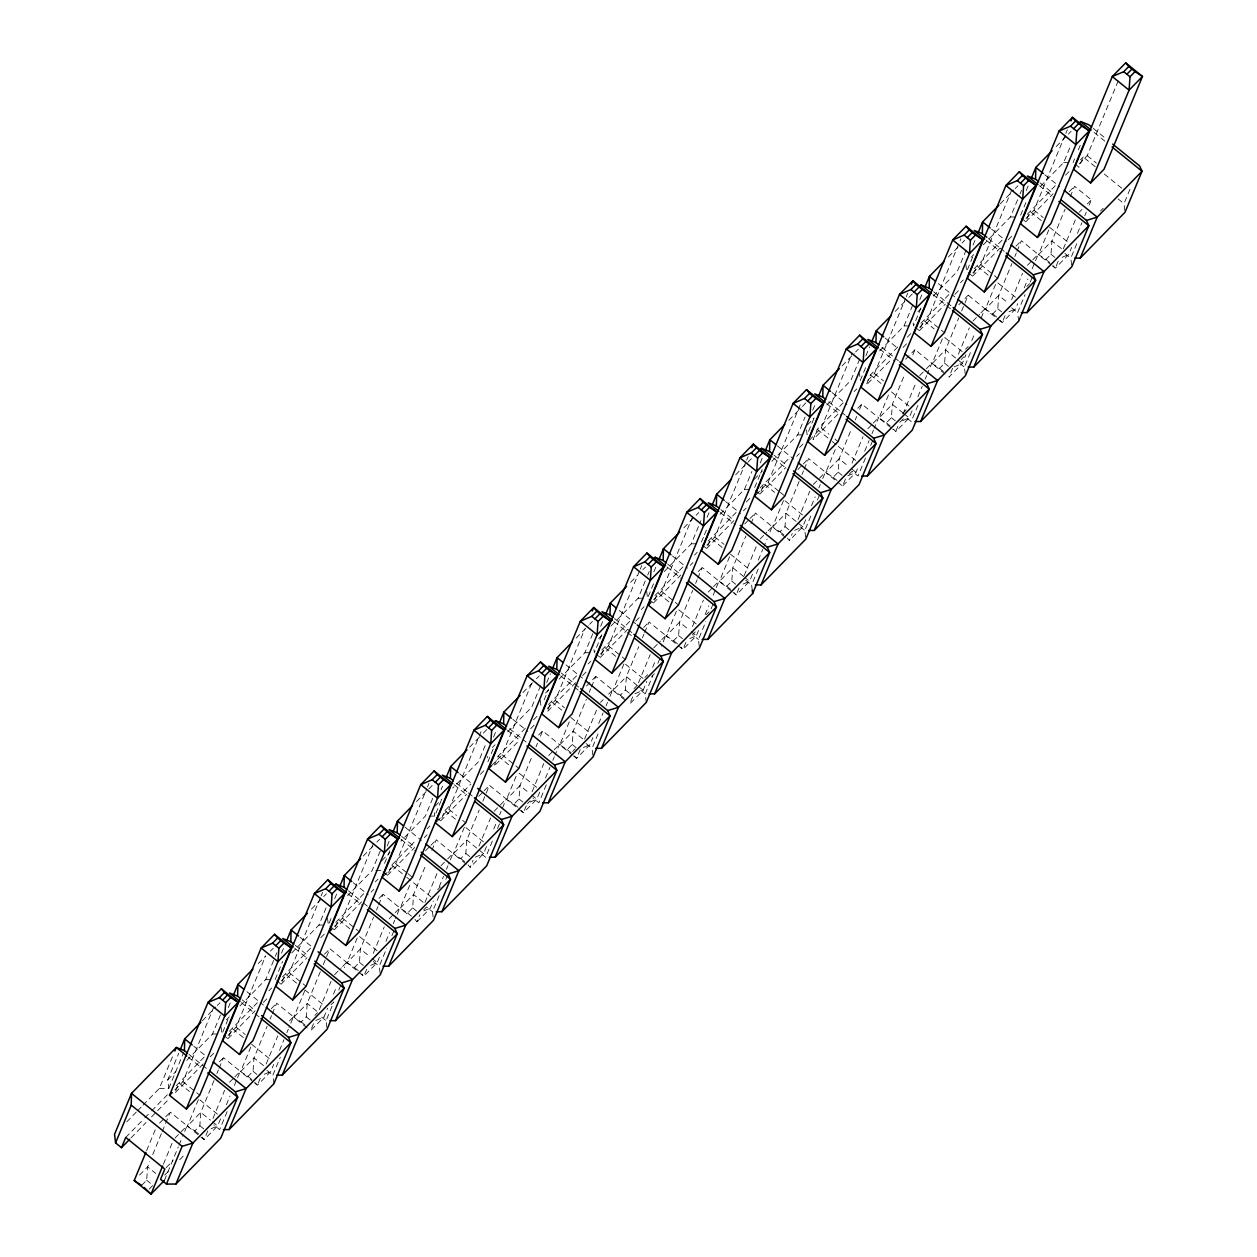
<?xml version="1.0" encoding="UTF-8"?>
<svg xmlns="http://www.w3.org/2000/svg" width="1257" height="1257" viewBox="0 0 1257 1257"><rect width="100%" height="100%" fill="white"/><g stroke="black" fill="none" stroke-linecap="round" stroke-linejoin="round"><path stroke-width="0.75" stroke-dasharray="5 3.75" d="M141.632 1185.367L146.66 1180.213L147.619 1166.842L149.803 1161.547M198.37 1099.639L187.403 1126.099L194.835 1130.891L199.863 1125.753L200.806 1112.366L213.957 1080.627M250.834 1046.94L240.606 1071.624L248.022 1076.432L253.05 1071.278L254.008 1057.907L267.16 1026.152M304.76 990.705L293.792 1017.164L301.224 1021.957L306.252 1016.819L307.195 1003.432L320.346 971.692M357.224 938.005L346.995 962.689L354.411 967.497L359.439 962.343L360.398 948.972L373.549 917.217M409.688 885.305L400.182 908.23L407.614 913.038L412.642 907.884L413.584 894.513L426.013 864.517M464.336 827.31L453.384 853.77L460.8 858.562L465.828 853.424L466.787 840.037L479.2 810.058M516.077 776.37L506.571 799.295L514.003 804.103L519.031 798.949L519.974 785.578L532.402 755.583M569.264 721.895L559.774 744.835L567.206 749.628L572.218 744.49L573.176 731.103L586.328 699.363M623.928 663.9L612.96 690.36L620.392 695.168L625.42 690.014L626.363 676.643L638.792 646.664M676.392 611.201L666.163 635.901L673.595 640.693L678.607 635.555L679.566 622.168L692.717 590.429M729.579 556.741L719.35 581.425L726.782 586.233L731.81 581.095L732.752 567.708L745.904 535.953M783.504 500.506L772.552 526.966L779.984 531.774L785.012 526.62L785.955 513.249L799.106 481.494M835.245 449.566L825.739 472.506L833.171 477.299L838.199 472.161L839.142 458.774L851.57 428.794M888.432 395.107L878.942 418.031L886.374 422.839L891.402 417.685L892.344 404.314L904.757 374.319M942.357 338.871L932.128 363.572L939.56 368.364L944.588 363.226L945.531 349.839L958.682 318.1M995.56 284.412L985.331 309.096L992.763 313.904L997.791 308.751L998.734 295.379L1011.885 263.624M1048.747 229.937L1038.518 254.637L1045.95 259.445L1050.978 254.291L1051.936 240.92L1065.072 209.165M143.047 1105.154L159.34 1088.468L173.372 1054.592M159.34 1088.468L168.784 1088.421L167.715 1079.889L178.793 1053.146M168.784 1088.421L183.679 1052.455M146.629 1150.579L156.119 1127.639M152.726 1154.492L161.493 1133.327M162.232 1131.551L170.261 1112.162L187.042 1125.753L182.658 1136.328M174.88 1089.835L182.925 1081.601L213.973 1006.621M186.743 1060.421L212.543 1034.008L221.405 1012.608M163.41 1164.171L172.178 1143.006M228.303 1007.595L230.518 1002.253M222.725 1032.17L229.434 1015.97M164.4 1180.433L178.29 1146.918M179.013 1145.143L181.935 1138.088M223.447 1035.155L227.878 1038.738L232.121 1028.493L244.157 1038.219M216.88 1073.572L218.341 1070.037M219.079 1068.277L223.463 1057.687L240.244 1071.278L234.399 1085.388M228.067 1035.359L236.112 1027.126L265.698 955.729M239.93 1005.961L265.73 979.533L274.592 958.148M275.33 956.357L276.807 952.79M207.845 1130.86L204.2 1139.69L187.403 1126.099L200.806 1112.366L210.375 1120.113M212.952 1118.526L224.642 1090.29M281.505 953.136L283.721 947.778M275.173 979.502L282.621 961.511M220.525 1118.903L217.602 1125.958L204.2 1139.69L202.157 1137.224M226.37 1104.793L230.015 1095.978M227.124 1111.644L219.661 1129.619L213.769 1124.842M276.65 980.696L281.065 984.278L285.323 974.018L297.343 983.76M270.082 1019.097L271.543 1015.577M272.266 1013.802L276.65 1003.227L293.447 1016.819L289.063 1027.393M281.269 980.9L289.314 972.667L320.362 897.687M321.101 895.911L322.578 892.329M291.765 952.885L318.932 925.073L326.317 907.24M260.309 1078.16L257.386 1085.215L254.338 1082.748M266.154 1064.051L277.844 1035.831M334.692 898.661L336.907 893.318M329.114 923.235L331.345 917.83M255.344 1082.748L257.386 1085.215L270.789 1071.498L273.712 1064.443M279.557 1050.333L283.941 1039.743M286.863 1032.688L288.324 1029.169M273.916 1083.691L272.863 1075.159L280.311 1057.168M329.837 926.22L334.268 929.803L338.51 919.558L350.546 929.3M323.269 964.638L329.853 948.752L346.633 962.343L344.449 967.639M334.456 926.44L342.501 918.207L373.565 843.227M380.243 850.989L372.119 870.598L347.686 895.628M313.512 1023.701L310.589 1030.756L323.992 1017.023L327.637 1008.208M319.357 1009.591L331.047 981.371M387.156 845.977L390.11 838.859M384.548 863.37L389.764 850.769M333.482 994.098L336.405 987.044M326.899 1027.519L326.066 1020.7L333.514 1002.709M338.73 990.107L340.961 984.718M383.039 871.761L387.47 875.343L391.713 865.083L416.256 839.959M376.471 910.162L377.933 906.643M378.656 904.883L383.039 894.293L399.836 907.884L395.452 918.474M383.636 876.082L395.704 863.732L426.752 788.752M427.49 786.976L428.967 783.41M432.707 798.305L425.322 816.139L400.873 841.169M366.698 969.226L363.776 976.28L346.995 962.689L360.398 948.972L369.967 956.718M373.282 953.356L384.233 926.896M441.081 789.726L442.558 786.175M429.093 816.123L434.749 816.092L441.458 799.908M379.378 957.268L377.179 962.563L363.776 976.28L361.733 973.829M385.946 941.399L389.607 932.584M393.252 923.754L394.714 920.234M380.101 973.059L379.253 966.224L386.7 948.234M391.917 935.648L394.148 930.243M436.226 817.286L440.657 820.868L444.899 810.624L470.825 784.085M431.858 850.408L436.242 839.833L453.023 853.424L448.639 863.999M436.839 821.622L448.89 809.272L481.431 730.726M485.155 745.621L478.508 761.679L452.709 788.092M414.936 919.354L416.978 921.821L419.901 914.766M425.007 902.416L437.436 872.437M493.545 737.058L496.499 729.924M493.168 749.046L487.952 761.632L487.323 756.51M416.978 921.821L430.381 908.104L433.304 901.033M439.149 886.923L443.532 876.349M446.455 869.294L447.916 865.759M433.084 916.887L432.455 911.765L439.149 895.565M445.858 879.381L448.089 873.992M525.379 728.227L498.102 756.164L493.86 766.409L519.769 739.87M482.861 801.243L489.429 785.358L506.225 798.949L501.842 809.539M491.361 765.78L502.093 754.797L533.141 679.833M540.573 685.819L531.711 707.204L505.911 733.632M468.123 864.895L470.165 867.361L473.088 860.291M478.933 846.181L490.623 817.961M546.732 682.582L550.425 673.673M544.124 699.976L548.602 689.182M486.49 846.574L483.568 853.629L470.165 867.361M493.797 828.944L496.719 821.874M499.642 814.819L501.103 811.299M492.351 841.106L485.642 857.29L481.211 853.707M497.568 828.52L500.553 821.324M536.048 746.768L537.509 743.248M540.431 736.193L542.631 730.898L559.412 744.49L555.028 755.064M547.235 708.571L555.28 700.338L584.866 628.924M559.098 679.157L584.914 652.744L593.76 631.344M526.29 805.831L523.368 812.886L506.571 799.295L519.974 785.578L529.558 793.324M532.135 791.721L543.825 763.502M600.673 626.332L602.889 620.989M601.789 634.706L594.341 652.697L593.493 645.878M539.693 792.114L536.77 799.169L523.368 812.886L521.325 810.419M545.538 778.004L549.922 767.414M552.844 760.359L554.306 756.84M546.292 784.839L538.844 802.83L532.937 798.054M595.818 653.891L600.249 657.474L604.491 647.229L616.511 656.955M589.25 692.308L590.711 688.773M591.434 687.013L595.818 676.423L612.615 690.014L608.231 700.605M600.437 654.111L608.482 645.862L639.53 570.898M640.269 569.107L641.746 565.54M610.933 626.08L638.1 598.269L646.962 576.884M647.701 575.093L649.178 571.526M580.215 749.596L576.554 758.427L573.506 755.944M584.599 739.022L597.012 709.042M653.86 571.872L656.075 566.514M648.282 596.431L653.499 583.845M574.512 755.96L576.554 758.427L589.957 744.694L592.88 737.639M598.725 723.529L603.109 712.955M606.031 705.9L607.492 702.364M592.88 755.19L592.031 748.371L598.741 732.171M649.005 599.432L653.436 603.014L657.678 592.754L669.714 602.496M642.437 637.833L643.898 634.314M644.637 632.538L649.021 621.964L665.801 635.555L661.418 646.129M653.64 599.636L661.669 591.403L692.733 516.423M664.136 571.621L691.303 543.81L700.903 520.634M632.68 696.897L629.757 703.951L643.16 690.234L646.805 681.42M638.525 682.787L650.215 654.567M707.062 517.397L709.278 512.055M701.469 541.971L703.716 536.566M704.454 534.775L706.685 529.37M652.65 667.31L655.573 660.255M646.287 702.427L645.234 693.895L652.682 675.905M657.898 663.319L660.129 657.914M702.207 544.957L706.638 548.539L710.881 538.295L722.901 548.036M695.64 583.374L697.101 579.838M697.824 578.079L702.207 567.504L719.004 581.095L713.159 595.205M706.827 545.177L714.872 536.943L745.92 461.963M746.658 460.172L748.151 456.605M720.041 514.38L744.49 489.35L751.875 471.516M685.866 642.437L682.944 649.492L666.163 635.901L679.566 622.168L689.135 629.93M692.45 626.567L703.401 600.108M760.249 462.937L762.465 457.595M754.671 487.496L762.119 469.521M698.546 630.48L696.347 635.759L682.944 649.492L680.901 647.025M705.114 614.594L708.775 605.78M699.269 646.255L698.421 639.436L705.868 621.445M711.085 608.844L713.332 603.454M755.394 490.497L759.825 494.08L764.067 483.835L774.595 492.351M751.026 523.619L755.41 513.029L772.191 526.62L770.007 531.915M756.007 494.818L768.058 482.468L800.599 403.921M771.877 461.303L797.692 434.875L805.077 417.041M739.069 587.962L736.146 595.017L733.082 592.55M744.175 575.627L756.604 545.632M812.713 410.253L815.667 403.12M813.829 418.644L807.12 434.828L806.067 426.296M752.472 574.245L749.549 581.3L736.146 595.017L734.104 592.566M758.317 560.135L762.7 549.545M763.423 547.785L767.084 538.97M752.252 590.083L751.623 584.961L758.332 568.777M843.18 402.821L817.27 429.36L813.028 439.62L838.938 413.082M802.029 474.439L803.49 470.919M804.213 469.144L808.597 458.569L825.393 472.161L821.01 482.735M809.194 440.359L821.261 428.008L852.309 353.028M859.741 359.015L850.879 380.415L825.079 406.828M787.291 538.09L789.333 540.557L792.256 533.502M798.101 519.392L809.791 491.173M865.9 355.794L869.593 346.869M865.539 367.782L860.322 380.368L859.474 373.533M805.658 519.785L802.736 526.84L789.333 540.557M811.503 505.675L815.164 496.845M818.81 488.03L820.271 484.495M805.658 537.32L804.81 530.501L811.519 514.302M817.474 499.925L819.721 494.52M897.749 346.963L870.457 374.9L866.214 385.145L892.14 358.606M855.216 419.979L856.677 416.444M859.599 409.389L861.799 404.094L878.58 417.685L874.196 428.276M867.754 380.4L874.448 373.533L905.511 298.569M906.25 296.778L907.727 293.211M879.633 350.97L904.082 325.94L912.943 304.555M845.458 479.043L842.536 486.098L825.739 472.506L839.142 458.774L848.726 466.536M852.026 463.157L862.993 436.698M919.841 299.543L922.057 294.185M920.957 307.918L913.509 325.909L912.661 319.074M857.4 468.845L855.938 472.365L842.536 486.098L840.493 483.631M864.706 451.2L869.09 440.626M872.012 433.571L873.474 430.035M865.46 458.051L858.012 476.026L852.105 471.249L848.019 475.445M870.677 445.449L872.908 440.06M914.986 327.103L919.417 330.685L923.659 320.425L934.187 328.941M912.802 354.93L914.986 349.635L931.783 363.226L927.399 373.8M919.605 327.307L927.65 319.074L960.929 238.751M966.13 250.08L957.268 271.481L931.468 297.893M897.922 426.327L895.722 431.622L892.674 429.156M903.029 413.993L916.18 382.238M973.028 245.068L975.982 237.934M967.45 269.642L972.667 257.041M912.048 410.85L909.125 417.905L895.722 431.622L893.68 429.171M917.893 396.741L922.277 386.15M925.199 379.095L926.66 375.576M917.909 405.382L911.199 421.566L906.784 417.984M968.189 272.628L972.604 276.21L976.862 265.965L988.882 275.707M961.605 311.045L968.189 295.159L984.969 308.751L980.586 319.341M972.808 272.848L980.837 264.614L1011.901 189.634M983.304 244.816L1010.471 217.005L1019.333 195.621M1020.071 193.829L1021.548 190.278M952.57 368.348L948.925 377.163L962.328 363.43L965.973 354.615M958.415 354.223L969.383 327.778M1026.231 190.608L1028.446 185.266M1020.653 215.167L1025.869 202.581M971.818 340.506L974.741 333.451M965.25 373.926L964.402 367.107L970.357 352.714M1021.375 218.168L1025.806 221.751L1030.049 211.506L1042.069 221.232M1014.808 256.569L1016.269 253.05M1016.992 251.29L1021.375 240.7L1038.172 254.291L1031.588 270.161M1025.995 218.372L1034.04 210.139L1065.088 135.175M1065.842 133.383L1067.319 129.817M1040.576 186.193L1063.658 162.546L1071.043 144.712M1005.034 315.633L1002.112 322.688L985.331 309.096L998.734 295.379L1008.303 303.126M1011.618 299.763L1022.569 273.303M1073.101 162.499L1074.594 158.901M1078.317 149.913L1080.549 144.524M1000.069 320.236L1002.112 322.688L1015.515 308.971L1017.714 303.675M1024.282 287.806L1027.943 278.991M1018.657 321.163L1017.589 312.632L1025.052 294.641M1030.269 282.055L1032.5 276.65M1095.271 166.772L1083.251 157.031L1078.993 167.291L1074.578 163.693M1070.194 196.815L1074.578 186.24L1091.359 199.832L1089.175 205.111M1079.197 163.913L1087.242 155.679L1118.29 80.699M1058.237 261.173L1055.314 268.228L1052.266 265.761M1063.343 248.823L1075.772 218.844M1053.272 265.761L1055.314 268.228L1068.717 254.511L1071.64 247.456M1077.485 233.331L1081.868 222.756M1084.791 215.701L1086.252 212.166M1071.64 264.991L1070.791 258.172L1077.5 241.972M1124.826 210.532L1123.978 203.697L1130.687 187.513M202.361 1020.81L215.937 1006.904M217.304 1005.521L220.022 1002.74M258.266 963.569L265.07 956.608M270.491 951.046L273.209 948.265M311.469 909.094L322.342 897.969M323.693 896.587L326.411 893.806M363.304 856.017L375.529 843.51M376.88 842.111L379.598 839.33M416.507 801.557L434.152 783.472M469.694 747.082L481.918 734.575M483.285 733.177L487.355 729.013M522.896 692.623L535.121 680.116M536.472 678.717L539.19 675.936M576.083 638.163L588.307 625.64M589.674 624.258L592.377 621.477M630.637 582.305L637.425 575.345M642.861 569.782L645.579 567.001M683.839 527.83L694.697 516.706M696.064 515.323L698.766 512.542M735.675 474.753L751.969 458.067M788.862 420.294L801.086 407.771M802.453 406.388L806.523 402.209M842.064 365.834L854.289 353.311M855.64 351.929L858.358 349.147M895.251 311.359L907.475 298.852M908.842 297.453L912.912 293.29M948.454 256.899L960.678 244.377M962.029 242.994L964.748 240.213M1000.289 203.823L1013.865 189.917M1015.232 188.519L1017.95 185.737M1056.194 146.566L1071.137 131.278M126.753 1121.841L136.259 1112.115M137.61 1110.717L141.695 1106.553M167.715 1079.889L175.87 1071.545M226.354 1019.867L229.073 1017.086M381.861 860.636L390.016 852.293M435.063 806.177L441.851 799.216M492.32 747.538L495.038 744.757M545.522 693.063L548.241 690.282M598.709 638.603L601.427 635.822M754.231 479.373L762.37 471.029M807.418 424.913L814.206 417.952M917.893 311.799L920.595 309.018M971.08 257.339L973.798 254.558M125.731 1137.428L143.471 1119.264M144.822 1117.866L150.29 1112.288M151.641 1110.889L168.014 1094.124M176.2 1085.749L206.211 1055.016M229.403 1031.274L258.046 1001.955M268.951 990.783L271.685 987.986M282.589 976.815L312.6 946.097M320.786 937.706L324.872 933.527M335.792 922.355L365.787 891.622M375.34 881.848L378.074 879.052M427.176 828.787L429.894 825.99M480.363 774.312L485.83 768.734M533.565 719.852L537.65 715.657M548.571 704.486L577.214 675.15M588.119 663.979L590.853 661.198M601.757 650.026L631.768 619.292M641.321 609.519L644.04 606.722M654.96 595.551L684.971 564.833M694.508 555.06L697.242 552.263M708.147 541.091L736.791 511.756M746.344 501.983L750.429 497.788M759.982 488.015L789.993 457.297M799.531 447.523L804.999 441.93M854.1 391.65L856.818 388.869M907.287 337.19L911.388 332.995M920.925 323.222L950.936 292.504M960.489 282.731L963.208 279.934M974.128 268.762L1004.139 238.029M1027.315 214.287L1055.959 184.968M1065.512 175.194L1069.597 170.999M1080.517 159.828L1083.251 157.031M131.042 1137.899L146.032 1122.532M151.5 1116.954L169.224 1098.791M203.32 1063.878L174.676 1093.213L178.934 1082.953L189.446 1091.469M210.139 1056.901L215.607 1051.308M227.878 1038.738L255.155 1010.801M263.341 1002.426L268.794 996.848M281.065 984.278L306.991 957.74M334.268 929.803L361.545 901.882M371.098 892.093L373.816 889.312M387.47 875.343L414.747 847.407M424.285 837.633L427.019 834.837M440.657 820.868L466.567 794.345M530.674 728.699L534.775 724.519M575.69 682.614L547.046 711.949L551.289 701.689L561.816 710.205M582.51 675.638L587.962 670.044M600.249 657.474L627.526 629.553M635.712 621.162L641.164 615.584M653.436 603.014L680.713 575.077M690.266 565.304L693 562.508M706.638 548.539L733.915 520.618M743.453 510.845L746.187 508.048M759.825 494.08L785.751 467.541M796.655 456.37L799.389 453.573M903.045 347.435L907.13 343.255M919.417 330.685L945.327 304.147M954.88 294.374L960.332 288.78M972.604 276.21L999.881 248.289M1008.067 239.898L1012.168 235.719M1025.806 221.751L1053.083 193.814M159.545 1123.13L170.261 1112.162M219.441 1061.804L223.463 1057.687M271.292 1008.711L276.65 1003.227M324.479 954.252L329.853 948.752M379.017 898.409L383.039 894.293M425.51 850.8L429.533 846.684M430.868 845.317L436.242 839.833M478.713 796.341L482.735 792.224M484.071 790.857L489.429 785.358M538.609 735.015L542.631 730.898M586.438 686.039L595.818 676.423M643.663 627.447L649.021 621.964M698.185 571.621L702.207 567.504M744.678 524.012L748.701 519.895M750.052 518.528L755.41 513.029M797.881 469.537L801.903 465.42M803.239 464.053L808.597 458.569M857.777 408.211L861.799 404.094M905.606 359.235L914.986 349.635M958.808 304.775L968.189 295.159M1016.017 246.183L1021.375 240.7M1069.22 191.724L1074.578 186.24M174.99 1138.104L187.042 1125.753M229.528 1082.261L233.535 1078.145M234.886 1076.778L240.244 1071.278M289.424 1020.935L293.447 1016.819M334.566 974.709L341.275 967.843M342.611 966.46L346.633 962.343M389.104 918.867L399.836 907.884M440.956 865.774L446.329 860.275M447.665 858.908L453.023 853.424M494.158 811.299L506.225 798.949M548.696 755.473L552.719 751.34M554.054 749.973L559.412 744.49M600.547 702.364L603.234 699.63M608.592 694.131L612.615 690.014M653.734 647.905L660.444 641.039M661.779 639.672L665.801 635.555M708.272 592.063L712.295 587.946M713.63 586.579L719.004 581.095M760.124 538.97L766.833 532.104M768.168 530.737L772.191 526.62M813.326 484.511L825.393 472.161M867.864 428.668L871.887 424.552M873.222 423.185L878.58 417.685M919.715 375.576L925.073 370.092M926.425 368.71L931.783 363.226M972.918 321.116L979.612 314.25M980.947 312.867L984.969 308.751M1027.44 265.274L1031.463 261.157M1032.814 259.775L1038.172 254.291M1079.307 212.182L1081.978 209.432M1087.336 203.948L1091.359 199.832M139.574 1175.075L147.619 1166.842L155.742 1173.425M166.175 1167.659L172.995 1160.682M314.863 1015.436L317.581 1012.639M437.609 889.752L440.343 886.955M572.642 751.482L575.376 748.701M634.031 688.647L636.749 685.851M644.935 677.476L647.669 674.679M706.308 614.626L709.042 611.829M902.73 413.522L906.816 409.326M965.47 349.273L968.204 346.492M1026.843 286.439L1029.577 283.642M1100.504 211.019L1103.237 208.222M149.19 1189.169L152.961 1185.304L146.66 1180.213M164.667 1175.122L170.119 1169.544M179.672 1159.755L185.125 1154.177M331.062 1004.736L333.796 1001.955M423.813 909.769L426.547 906.988L432.455 911.765M527.484 803.632L530.203 800.85M651.597 676.549L654.331 673.752M695.247 631.862L692.528 634.659L698.421 639.436M899.839 422.368L903.94 418.188M961.228 359.533L963.946 356.737M1062.181 257.292L1068.717 254.511M1008.978 311.767L1015.515 308.971M954.157 366.918L962.328 363.43L945.531 349.839L932.128 363.572L945.877 374.696M902.589 420.686L909.125 417.905L904.804 414.401M847.768 475.853L855.938 472.365L850.172 467.698M794.565 530.328L802.736 526.84L785.955 513.249L772.552 526.966L786.285 538.09M743.013 584.096L749.549 581.3L745.212 577.796M689.81 638.556L696.347 635.759L690.58 631.093M634.989 693.723L643.16 690.234L638.823 686.731M583.421 747.491L589.957 744.694M530.234 801.95L536.77 799.169L530.988 794.487M475.397 857.117L483.568 853.629L466.787 840.037L453.384 853.77L467.117 864.879M423.845 910.885L430.381 908.104M370.642 965.36L377.179 962.563L371.412 957.897M315.821 1020.511L323.992 1017.023M264.253 1074.279L270.789 1071.498M211.05 1128.755L217.602 1125.958L211.82 1121.291M1063.658 162.546L1069.33 162.514M1010.471 217.005L1016.127 216.99M904.082 325.94L909.738 325.924M797.692 434.875L803.349 434.859M744.49 489.35L750.146 489.319M691.303 543.81L696.959 543.778M638.1 598.269L643.757 598.253M584.914 652.744L590.57 652.713M375.906 870.582L381.562 870.567M318.932 925.073L324.589 925.042M265.73 979.533L271.402 979.517M212.543 1034.008L218.199 1033.977M1093.229 128.371L1106.71 139.276M1094.124 132.456L1107.59 143.361M1087.242 155.679L1096.387 163.096M1104.29 174.063L1122.328 188.676M1118.086 198.92L1123.978 203.697M1044.803 174.707L1059.777 186.822M1040.042 182.831L1052.015 192.525M1039.429 185.706L1054.403 197.82M1034.04 210.139L1043.2 217.555M1049.595 227.313L1069.126 243.135M1061.505 248.666L1051.936 240.92L1038.518 254.637L1050.742 264.52M1064.883 253.395L1070.791 258.172M1050.978 254.291L1057.278 259.382M1045.95 259.445L1052.25 264.536M991.616 229.167L1006.59 241.281M988.348 238.516L998.812 246.985M1000.321 248.195L1004.799 251.84M986.226 240.166L1001.201 252.296M980.837 264.614L997.634 278.206M997.901 282.998L1015.939 297.61M1011.696 307.855L1017.589 312.632M997.791 308.751L1002.819 312.836M992.763 313.904L999.048 318.995M938.413 283.642L954.896 296.966M933.652 291.765L945.625 301.46M947.118 302.67L951.612 306.299M933.04 294.641L950.999 309.175M927.65 319.074L939.859 328.957M941.383 330.198L944.431 332.665M944.698 337.473L962.736 352.07M959.971 363.524L964.402 367.107M944.588 363.226L949.632 367.295M939.56 368.364L945.861 373.47M885.227 338.102L897.199 347.796M881.943 347.435L898.409 360.775M879.837 349.1L894.811 361.215M874.448 373.533L883.608 380.95M870.457 374.9L880.984 383.416M891.512 391.933L909.549 406.545M903.359 413.223L892.344 404.314L878.942 418.031L891.15 427.914M891.402 417.685L897.687 422.792M886.374 422.839L891.402 426.909M832.024 392.561L846.998 404.691M828.756 401.91L845.223 415.234M826.65 403.576L841.624 415.69M821.261 428.008L828.897 434.184M834.994 439.133L838.042 441.6M817.27 429.36L830.798 440.311M832.307 441.537L836.816 445.182M838.309 446.392L856.347 461.005M838.199 472.161L843.243 476.23M833.171 477.299L838.215 481.384M777.345 445.826L793.811 459.151M774.061 455.16L787.526 466.064M773.448 458.035L788.422 470.149M768.058 482.468L778.743 491.126M780.267 492.351L784.855 496.059M785.122 500.867L803.16 515.464M800.395 526.919L804.81 530.501M785.012 526.62L791.297 531.711M779.984 531.774L785.012 535.843M725.635 501.496L740.609 513.626M720.874 509.619L734.339 520.539M720.261 512.495L735.235 524.625M714.872 536.943L724.032 544.344M730.427 554.117L749.958 569.94M743.783 576.633L732.752 567.708L719.35 581.425L731.558 591.324M745.715 580.184L751.623 584.961M731.81 581.095L738.11 586.186M726.782 586.233L733.082 591.324M672.448 555.971L687.422 568.085M667.671 564.094L679.644 573.789M667.058 566.97L682.032 579.084M661.669 591.403L678.466 604.994M678.733 609.802L696.771 624.399M678.607 635.555L683.651 639.624M673.595 640.693L679.88 645.799M619.245 610.431L635.712 623.771M614.484 618.554L626.457 628.249M627.95 629.458L632.444 633.104M613.872 621.429L631.831 635.979M608.482 645.862L620.691 655.761M622.215 656.987L625.263 659.454M625.53 664.262L643.568 678.874M637.378 685.568L626.363 676.643L612.96 690.36L626.693 701.485M640.803 690.313L645.234 693.895M625.42 690.014L630.448 694.1M620.392 695.168L626.693 700.259M566.059 664.89L582.525 678.23M561.282 673.029L579.241 687.563M560.669 675.905L578.644 690.439M555.28 700.338L564.44 707.754M570.835 717.511L590.381 733.334M582.745 738.865L573.176 731.103L559.774 744.835L571.982 754.719M586.139 743.578L592.031 748.371M572.218 744.49L577.262 748.559M567.206 749.628L573.491 754.734M512.856 719.365L527.83 731.48M509.588 728.699L526.055 742.039M507.482 730.364L519.455 740.059M502.093 754.797L514.302 764.68M515.826 765.922L518.874 768.388M498.102 756.164L508.614 764.68M519.141 773.196L537.179 787.793M519.031 798.949L524.059 803.034M514.003 804.103L519.047 808.172M459.669 773.825L471.642 783.52M456.385 783.174L466.866 791.643M468.358 792.868L472.852 796.498M454.28 784.824L469.254 796.954M448.89 809.272L456.527 815.447M462.623 820.381L465.687 822.864M444.899 810.624L455.427 819.14M465.954 827.656L483.992 842.269M465.828 853.424L472.129 858.515M460.8 858.562L465.844 862.648M404.974 827.09L421.441 840.414M401.706 836.424L415.171 847.328M401.093 839.299L416.051 851.413M395.704 863.732L406.388 872.389M407.912 873.615L412.485 877.323M391.713 865.083L405.241 876.05M406.734 877.26L430.79 896.728M423.169 902.259L413.584 894.513L400.182 908.23L409.342 915.646M412.642 907.884L418.942 912.975M407.614 913.038L412.657 917.107M353.28 882.76L368.238 894.874M348.503 890.883L361.969 901.788M363.477 903.013L367.955 906.643M347.89 893.758L362.864 905.888M342.501 918.207L359.298 931.783M359.565 936.591L377.603 951.203M373.345 961.448L379.253 966.224M359.439 962.343L364.483 966.429M354.411 967.497L360.712 972.588M300.077 937.235L312.05 946.93M295.301 945.358L307.289 955.053M294.704 948.234L309.662 960.348M289.314 972.667L301.523 982.55M303.047 983.791L306.095 986.258M304.854 989.84L324.4 1005.663M316.78 1011.194L307.195 1003.432L293.792 1017.164L307.525 1028.273M321.635 1017.117L326.066 1020.7M306.252 1016.819L312.537 1021.91M301.224 1021.957L307.525 1027.063M246.891 991.694L263.357 1005.019M242.114 999.818L254.087 1009.512M241.501 1002.693L259.461 1017.243M236.112 1027.126L245.272 1034.542M251.667 1044.316L271.213 1060.122M263.577 1065.653L254.008 1057.907L240.606 1071.624L252.814 1081.507M266.955 1070.383L272.863 1075.159M253.05 1071.278L258.094 1075.363M248.022 1076.432L254.323 1081.523M193.688 1046.154L205.661 1055.849M188.911 1054.293L206.871 1068.827M188.314 1057.168L201.78 1068.073M182.925 1081.601L195.134 1091.485M196.658 1092.71L199.706 1095.193M199.973 1099.985L218.011 1114.598M199.863 1125.753L204.891 1129.823M194.835 1130.891L199.863 1134.977M965.863 264.614L966.492 269.736M646.695 591.403L647.324 596.525M540.306 700.338L540.934 705.46M434.325 812.682L434.749 816.092M327.527 918.207L328.36 925.026M221.122 1027.126L221.766 1032.248"/><path stroke-width="1.5" d="M129.675 1139.298L121.489 1147.672L115.581 1142.896L131.231 1105.123L131.514 1093.354L176.326 1047.458L184.433 1050.648L187.419 1053.083M184.433 1050.648L184.7 1038.895L201.01 1022.208M240.621 998.608L237.62 996.188L237.903 984.42L252.846 969.131M293.808 944.148L290.823 941.713L291.09 929.96L307.399 913.273M347.011 889.673L344.009 887.253L344.292 875.485L360.586 858.798M400.197 835.214L397.212 832.794L397.495 821.025L412.422 805.721M453.4 780.738L450.399 778.319L450.682 766.55L466.976 749.863M506.587 726.279L503.601 723.859L503.884 712.091L520.178 695.404M559.789 671.819L556.788 669.384L557.071 657.631L572.014 642.327M612.976 617.344L609.991 614.924L610.274 603.156L626.567 586.469M666.179 562.885L663.177 560.465L663.46 548.696L679.754 532.01M719.365 508.409L716.38 505.99L716.663 494.221L731.59 478.933M772.568 453.95L769.567 451.53L769.85 439.761L784.792 424.457M825.755 399.49L822.769 397.055L823.052 385.302L839.346 368.615M878.957 345.015L875.956 342.595L876.239 330.827L891.182 315.538M932.144 290.556L929.159 288.12L929.442 276.367L944.384 261.063M986.839 237.29L982.346 233.661L982.628 221.892L998.938 205.205M1038.549 181.621L1035.548 179.201L1035.831 167.432L1052.125 150.746M221.373 988.772L224.437 992.464L219.409 997.618L207.971 1002.489L224.752 1016.08L238.154 1002.363L230.722 997.555L225.694 1002.709L224.752 1016.08L186.303 1108.91L169.522 1095.318L207.971 1002.489L221.373 988.772L238.154 1002.363L199.706 1095.193L186.303 1108.91M274.56 934.312L277.624 938.005L272.596 943.143L261.157 948.029L277.954 961.621L291.357 947.904L283.925 943.096L278.897 948.249L277.954 961.621L239.506 1054.45L222.709 1040.859L261.157 948.029L274.56 934.312L291.357 947.904L252.908 1040.717L239.506 1054.45M327.763 879.837L330.827 883.53L325.799 888.683L314.36 893.57L331.141 907.161L344.544 893.428L337.112 888.636L332.099 893.774L331.141 907.161L292.692 999.975L275.911 986.384L314.36 893.57L327.763 879.837L344.544 893.428L306.095 986.258L292.692 999.975M380.95 825.378L384.014 829.07L378.986 834.208L367.547 839.095L384.343 852.686L397.746 838.969L390.314 834.161L385.286 839.315L384.343 852.686L345.895 945.515L329.098 931.924L367.547 839.095L380.95 825.378L397.746 838.969L359.298 931.783L345.895 945.515M434.152 770.902L437.216 774.595L432.188 779.749L420.749 784.635L437.53 798.226L450.933 784.494L443.501 779.701L438.489 784.839L437.53 798.226L399.082 891.056L382.301 877.465L420.749 784.635L434.152 770.902L450.933 784.494L412.485 877.323L399.082 891.056M487.339 716.443L490.403 720.135L485.375 725.289L473.936 730.16L490.733 743.751L504.136 730.034L496.704 725.226L491.676 730.38L490.733 743.751L452.284 836.581L435.488 822.989L473.936 730.16L487.339 716.443L504.136 730.034L465.687 822.864L452.284 836.581M540.541 661.983L543.605 665.676L538.577 670.814L527.139 675.7L543.92 689.292L557.322 675.575L549.89 670.767L544.878 675.905L543.92 689.292L505.471 782.121L488.69 768.53L527.139 675.7L540.541 661.983L557.322 675.575L518.874 768.388L505.471 782.121M592.251 611.075L593.728 607.508L596.792 611.201L591.764 616.354L580.325 621.241L597.122 634.832L610.525 621.099L603.093 616.307L598.065 621.445L597.122 634.832L558.674 727.646L541.877 714.055L580.325 621.241L593.728 607.508L610.525 621.099L572.076 713.929L558.674 727.646M646.931 553.049L649.995 556.741L644.967 561.879L633.528 566.766L650.309 580.357L663.712 566.64L656.295 561.832L651.267 566.986L650.309 580.357L611.86 673.186L595.08 659.595L633.528 566.766L646.931 553.049L663.712 566.64L625.263 659.454L611.86 673.186M700.118 498.573L703.182 502.266L698.169 507.419L686.715 512.306L703.511 525.897L716.914 512.165L709.482 507.372L704.454 512.51L703.511 525.897L665.063 618.711L648.266 605.12L686.715 512.306L700.118 498.573L716.914 512.165L678.466 604.994L665.063 618.711M751.843 447.681L753.32 444.114L756.384 447.806L751.356 452.944L739.917 457.831L756.698 471.422L770.101 457.705L762.685 452.897L757.657 458.051L756.698 471.422L718.25 564.252L701.469 550.66L739.917 457.831L753.32 444.114L770.101 457.705L731.653 550.535L718.25 564.252M806.507 389.639L809.571 393.347L804.559 398.485L793.104 403.371L809.901 416.963L823.304 403.23L815.872 398.438L810.844 403.576L809.901 416.963L771.452 509.792L754.656 496.201L793.104 403.371L806.507 389.639L823.304 403.23L784.855 496.059L771.452 509.792M859.709 335.179L862.773 338.871L857.745 344.025L846.307 348.896L863.088 362.487L876.49 348.77L869.074 343.962L864.046 349.116L863.088 362.487L824.639 455.317L807.858 441.726L846.307 348.896L859.709 335.179L876.49 348.77L838.042 441.6L824.639 455.317M911.419 284.286L912.912 280.72L915.96 284.412L910.948 289.55L899.493 294.437L916.29 308.028L929.693 294.311L922.261 289.503L917.233 294.657L916.29 308.028L877.842 400.857L861.045 387.266L899.493 294.437L912.912 280.72L929.693 294.311L891.244 387.125L877.842 400.857M966.099 226.244L969.163 229.937L964.135 235.09L952.696 239.977L969.477 253.568L982.88 239.836L975.463 235.043L970.435 240.181L969.477 253.568L931.028 346.382L914.248 332.791L952.696 239.977L966.099 226.244L982.88 239.836L944.431 332.665L931.028 346.382M1019.301 171.785L1022.365 175.477L1017.337 180.615L1005.899 185.502L1022.679 199.093L1036.082 185.376L1028.65 180.568L1023.622 185.722L1022.679 199.093L984.231 291.923L967.434 278.331L1005.899 185.502L1019.301 171.785L1036.082 185.376L997.634 278.206L984.231 291.923M1071.011 120.892L1072.488 117.31L1075.552 121.002L1070.524 126.156L1059.085 131.042L1075.866 144.634L1089.285 130.901L1081.853 126.109L1076.825 131.247L1075.866 144.634L1037.418 237.463L1020.637 223.872L1059.085 131.042L1072.488 117.31L1089.285 130.901L1050.821 223.73L1037.418 237.463M1125.691 62.85L1128.755 66.542L1123.727 71.696L1112.288 76.567L1129.069 90.158L1142.472 76.441L1135.04 71.633L1130.012 76.787L1129.069 90.158L1090.62 182.988L1073.824 169.396L1112.288 76.567L1125.691 62.85L1142.472 76.441L1104.023 169.271L1090.62 182.988M121.489 1147.672L125.731 1137.428L164.824 1169.057L160.566 1179.317L166.474 1184.094L175.901 1184.047L220.729 1138.166L237.714 1097.157L235.31 1091.846L209.872 1071.247M174.849 1051.025L176.326 1047.458L186.806 1055.943M180.27 1049.579L184.7 1038.895L192.195 1044.944M164.4 1180.433L150.997 1194.15L134.216 1180.559L145.906 1152.339M162.687 1165.93L150.997 1194.15L144.162 1187.394M233.472 995.12L237.903 984.42L243.889 989.275M166.474 1184.094L182.124 1146.321L192.887 1143.053L237.714 1097.157L207.766 1072.912M175.901 1184.047L192.887 1143.053L131.514 1093.354L114.528 1134.364L115.581 1142.896M286.675 940.645L291.09 929.96L298.585 936.009M223.447 1129.603L229.104 1129.587L246.089 1088.578L290.901 1042.697L288.513 1037.386L261.566 1015.577M339.861 886.185L344.292 875.485L351.771 881.55M276.634 1075.144L282.291 1075.112L299.276 1034.118L344.104 988.222L341.7 982.911L314.769 961.102M393.064 831.725L397.495 821.025L403.481 825.865M329.837 1020.684L335.493 1020.653L352.479 979.643L397.291 933.762L394.902 928.452L369.464 907.853M446.251 777.25L450.682 766.55L458.161 772.615M383.024 966.209L388.696 966.193L405.665 925.183L450.493 879.287L448.089 873.992L421.158 852.167M499.453 722.791L503.884 712.091L511.363 718.156M436.226 911.749L441.883 911.718L458.868 870.708L503.68 824.828L501.292 819.517L474.345 797.708M552.64 668.315L557.071 657.631L563.057 662.47M489.413 857.274L495.085 857.258L512.07 816.249L556.882 770.352L554.478 765.057L529.04 744.458M605.843 613.856L610.274 603.156L616.26 608.011M542.615 802.814L548.272 802.783L565.257 761.789L610.069 715.893L607.681 710.582L580.734 688.773M659.029 559.396L663.46 548.696L670.955 554.746M595.802 748.339L601.475 748.324L618.46 707.314L663.272 661.433L660.883 656.123L633.937 634.314M712.232 504.921L716.663 494.221L724.142 500.286M649.005 693.88L654.661 693.848L671.647 652.854L716.459 606.958L714.07 601.647L688.632 581.064M765.419 450.462L769.85 439.761L775.836 444.617M702.192 639.42L707.864 639.389L724.849 598.379L769.661 552.499L767.273 547.188L740.326 525.379M818.621 395.986L823.052 385.302L830.531 391.351M707.864 639.389L752.676 593.508L769.661 552.499L739.713 528.254M755.394 584.945L761.051 584.929L778.036 543.92L822.864 498.023L820.46 492.728L793.513 470.919M871.808 341.527L876.239 330.827L883.734 336.892M808.581 530.485L814.253 530.454L831.238 489.46L876.05 443.564L873.662 438.253L846.715 416.444M925.011 287.067L929.442 276.367L935.428 281.207M861.783 476.01L867.44 475.994L884.425 434.985L929.253 389.104L926.849 383.794L899.918 361.985M978.197 232.592L982.628 221.892L990.123 227.957M914.97 421.551L920.643 421.519L937.628 380.525L982.44 334.629L980.051 329.318L953.105 307.509M1031.4 178.133L1035.831 167.432L1043.31 173.497M968.173 367.091L973.829 367.06L990.815 326.05L1035.642 280.17L1033.238 274.859L1006.307 253.05M1021.375 312.616L1027.032 312.6L1044.017 271.591L1088.829 225.694L1086.441 220.399L1060.987 199.8M1074.562 258.156L1080.219 258.125L1097.204 217.115L1142.032 171.235L1139.628 165.924L1112.696 144.115M222.552 1000.163L227.58 995.01M275.754 945.688L280.782 940.55M328.941 891.229L335.918 884.064L344.009 887.253M382.144 836.769L387.172 831.615M435.331 782.294L440.359 777.156M488.533 727.834L495.494 720.67L503.601 723.859M541.72 673.359L546.748 668.221M594.922 618.9L599.95 613.746M648.109 564.424L655.086 557.275L663.177 560.465M701.312 509.965L706.34 504.827M754.499 455.505L761.475 448.34L769.567 451.53M807.701 401.03L812.729 395.892M860.888 346.571L865.916 341.417M914.09 292.095L921.067 284.946L929.159 288.12M967.277 237.636L972.305 232.482M1020.48 183.176L1025.508 178.023M1073.682 128.701L1080.643 121.536L1088.751 124.726L1091.736 127.146M1126.869 74.242L1131.897 69.088M169.522 1095.318L172.193 1092.584M329.098 931.924L331.785 929.174M488.69 768.53L491.361 765.78M648.266 605.12L650.953 602.386M229.104 1129.587L273.916 1083.691L290.901 1042.697L260.969 1018.453M282.291 1075.112L327.119 1029.232L344.104 988.222L314.156 963.978M335.493 1020.653L380.305 974.756L397.291 933.762L367.358 909.518M388.696 966.193L433.508 920.297L450.493 879.287L420.545 855.059M441.883 911.718L486.695 865.837L503.68 824.828L475.24 801.793M495.085 857.258L539.897 811.362L556.882 770.352L526.934 746.124M548.272 802.783L593.084 756.903L610.069 715.893L580.137 691.649M601.475 748.324L646.287 702.427L663.272 661.433L634.832 638.399M654.661 693.848L699.489 647.968L716.459 606.958L686.526 582.729M761.051 584.929L805.878 539.033L822.864 498.023L792.916 473.795M814.253 530.454L859.065 484.573L876.05 443.564L846.102 419.319M867.44 475.994L912.268 430.098L929.253 389.104L899.305 364.86M920.643 421.519L965.455 375.639L982.44 334.629L952.492 310.385M973.829 367.06L1018.657 321.163L1035.642 280.17L1005.694 255.925M1027.032 312.6L1071.844 266.704L1088.829 225.694L1058.897 201.466M1080.219 258.125L1125.046 212.244L1142.032 171.235L1112.084 146.99M1086.441 220.399L1097.204 217.115L1064.27 190.451M1033.238 274.859L1044.017 271.591L1011.084 244.926M980.051 329.318L990.815 326.05L957.881 299.386M926.849 383.794L937.628 380.525L904.694 353.861M873.662 438.253L884.425 434.985L851.492 408.321M820.46 492.728L831.238 489.46L798.305 462.796M767.273 547.188L778.036 543.92L745.102 517.255M714.07 601.647L724.849 598.379L691.9 571.715M660.883 656.123L671.647 652.854L637.22 624.98M607.681 710.582L618.46 707.314L585.511 680.65M554.478 765.057L565.257 761.789L532.324 735.125M501.292 819.517L512.07 816.249L477.629 788.375M448.089 873.992L458.868 870.708L425.934 844.044M394.902 928.452L405.665 925.183L372.732 898.519M341.7 982.911L352.479 979.643L318.052 951.769M288.513 1037.386L299.276 1034.118L266.343 1007.454M235.31 1091.846L246.089 1088.578L213.156 1061.914M1035.548 179.201L1027.456 176.011L1037.936 184.496M982.346 233.661L974.254 230.471L984.734 238.956M875.956 342.595L867.864 339.406L878.344 347.89M822.769 397.055L814.677 393.865L825.158 402.35M716.38 505.99L708.288 502.8L718.753 511.285M609.991 614.924L601.883 611.735L612.363 620.22M556.788 669.384L548.696 666.21L559.176 674.679M450.399 778.319L442.307 775.129L452.787 783.614M397.212 832.794L389.104 829.604L399.585 838.089M290.823 941.713L282.715 938.539L293.195 947.024M237.62 996.188L229.528 992.999L240.008 1001.483M134.216 1180.559L141.632 1185.367M1128.755 66.542L1135.04 71.633M1123.727 71.696L1130.012 76.787M1080.643 121.536L1091.123 130.021M1075.552 121.002L1081.853 126.109M1070.524 126.156L1076.825 131.247M1022.365 175.477L1028.65 180.568M1017.337 180.615L1023.622 185.722M969.163 229.937L975.463 235.043M964.135 235.09L970.435 240.181M921.067 284.946L931.547 293.431M915.96 284.412L922.261 289.503M910.948 289.55L917.233 294.657M862.773 338.871L869.074 343.962M857.745 344.025L864.046 349.116M809.571 393.347L815.872 398.438M804.559 398.485L810.844 403.576M761.475 448.34L771.955 456.825M756.384 447.806L762.685 452.897M751.356 452.944L757.657 458.051M703.182 502.266L709.482 507.372M698.169 507.419L704.454 512.51M655.086 557.275L665.566 565.76M649.995 556.741L656.295 561.832M644.967 561.879L651.267 566.986M596.792 611.201L603.093 616.307M591.764 616.354L598.065 621.445M543.605 665.676L549.89 670.767M538.577 670.814L544.878 675.905M495.494 720.67L505.974 729.154M490.403 720.135L496.704 725.226M485.375 725.289L491.676 730.38M437.216 774.595L443.501 779.701M432.188 779.749L438.489 784.839M384.014 829.07L390.314 834.161M378.986 834.208L385.286 839.315M335.918 884.064L346.398 892.549M330.827 883.53L337.112 888.636M325.799 888.683L332.099 893.774M277.624 938.005L283.925 943.096M272.596 943.143L278.897 948.249M224.437 992.464L230.722 997.555M219.409 997.618L225.694 1002.709M131.231 1105.123L182.124 1146.321M752.252 590.083L752.676 593.508"/></g></svg>
